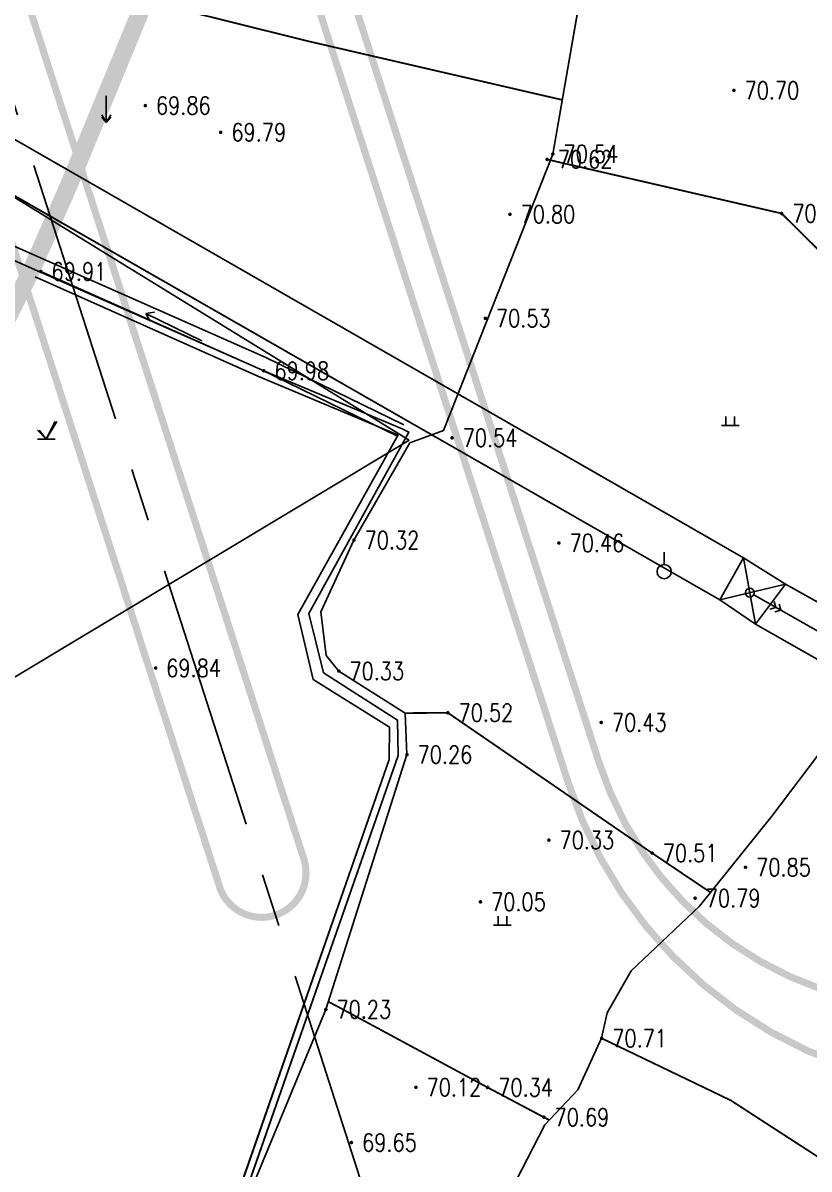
# Model space of a CAD drawing. Extents: x 10519 to 17598, y -625 to 2857.
# Drawn here: x 13925.2 to 13969.5, y 575.9 to 640.5 of the extents above; entities that cross this region are included whole.
import ezdxf
from ezdxf.enums import TextEntityAlignment as Align

# ---------------------------------------------------------------- set-up
doc = ezdxf.new("R2010")
doc.units = 0
doc.header["$MEASUREMENT"] = 0
doc.linetypes.add('CENTER', pattern=[2, 1.25, -0.25, 0.25, -0.25])
doc.linetypes.add('CENTERX2', pattern=[4, 2.5, -0.5, 0.5, -0.5])
doc.layers.get('0').update_dxf_attribs({"linetype": 'CONTINUOUS'})
for name, color, linetype in [('00000衢化东路中线', 1, 'CENTER'), ('00000道路边线', 2, 'CONTINUOUS'), ('0000原地形', 252, 'CONTINUOUS'), ('0000白沙溪改线', 1, 'CONTINUOUS'), ('ASSIST', 252, 'CONTINUOUS'), ('GCD', 224, 'CONTINUOUS')]:
    doc.layers.add(name, color=color, linetype=linetype)
doc.styles.add('HZ', font='txt8.shx', dxfattribs={"width": 0.8, "bigfont": 'hz.shx'})
doc.linetypes.add('10421', pattern='A,2,[150,AAA.SHX,S=1,R=0,X=0,Y=1],1e-11', length=2)

# ---------------------------------------------------------------- blocks, each defined once
blk = doc.blocks.new('GC200')
at = {"linetype": 'Continuous', "const_width": 0.2, "flags": 128}
blk.add_lwpolyline([(-0.1, 0, 1), (0.1, 0, 1)], format="xyb", close=True, dxfattribs=at)
blk = doc.blocks.new('gc170')
at = {"linetype": 'Continuous'}
blk.add_circle((0, 0), 0.5, dxfattribs=at)
blk = doc.blocks.new('GC013A')
at = {"linetype": 'Continuous'}
blk.add_line((0.5, 0), (4, 0), dxfattribs=at)
at = {"linetype": 'Continuous', "flags": 128}
for points in [[(2.88, 0.5), (3.38, 0), (2.88, -0.5)], [(3.5, 0.5), (4, 0), (3.5, -0.5)]]:
    blk.add_lwpolyline(points, dxfattribs=at)
blk = doc.blocks.new('gc119')
for p, q in [((-1, 0), (1, 0)), ((-0.5, 1), (-0.5, 0)), ((0.5, 1), (0.5, 0))]:
    blk.add_line(p, q)
blk = doc.blocks.new('gc125')
blk.add_line((0, 0.8), (0, 2.2))
blk.add_circle((0, 0), 0.8)
blk = doc.blocks.new('gc123')
for p, q in [((0, 0), (1.2, 2)), ((-1, 0), (1, 0)), ((0, 0), (-0.8, 1))]:
    blk.add_line(p, q)
blk = doc.blocks.new('gc086')
for p, q in [((0, 0), (7, 0)), ((7, 0), (6.18, 0.57)), ((7, 0), (6.18, -0.57))]:
    blk.add_line(p, q)
blk = doc.blocks.new('gc120')
for p, q in [((0, 0), (0, 2.5)), ((-0.5, 0.87), (0, 0)), ((0, 0), (0.5, 0.87))]:
    blk.add_line(p, q)

msp = doc.modelspace()

# ---------------------------------------------------------------- linework, layer by layer
at = {"layer": '00000衢化东路中线', "color": 6, "linetype": 'CENTERX2', "ltscale": 6}
msp.add_line((13996.713, 412.618), (13808.047, 997.854), dxfattribs=at)
at = {"layer": '00000道路边线', "const_width": 0.4}
for points in [[(14000.796, 582.878), (13982.955, 580.575, -0.361441), (13955.96, 597.698), (13876.28, 844.861, -0.361072), (13883.409, 862.652), (13895.365, 869.131)], [(13897.271, 865.614), (13883.527, 858.166, 0.361072), (13878.298, 845.119), (13957.693, 598.842, 0.361441), (13979.289, 585.143), (14000.156, 587.837)], [(13936.352, 591.708), (13858.057, 834.576, -1), (13862.816, 836.11), (13941.087, 593.316)], [(13936.265, 591.978, 1.0158), (13941.082, 593.315)]]:
    msp.add_lwpolyline(points, format="xyb", dxfattribs=at)
at = {"layer": '0000原地形', "linetype": 'Continuous'}
for p, q in [((13817.556, 695.477), (13964.101, 611.368)), ((13964.507, 608.002), (13817.714, 692.067)), ((13941.307, 639.477, -28.295), (13916.096, 645.743, -28.295)), ((13955.625, 636.169, -28.295), (13941.307, 639.477, -28.295)), ((13954.771, 632.815, 70.615), (13967.99, 629.77, 70.615)), ((13954.771, 632.815, 70.615), (13967.99, 629.77, 70.615)), ((13915.497, 632, -28.295), (13927.659, 626.636, -28.295)), ((13915.212, 631.322, 68.98), (13927.362, 625.964, 68.98)), ((13967.99, 629.77, 70.615), (13975.132, 622.678, 70.615)), ((13967.99, 629.77, 70.615), (13975.132, 622.678, 70.615)), ((13926.243, 626.5, 69.905), (13938.802, 620.904, 69.905)), ((13926.243, 626.5, 69.905), (13938.802, 620.904, 69.905)), ((13927.659, 626.636, -28.295), (13938.912, 621.657, -28.295)), ((13925.918, 626.201, 70.004), (13938.477, 620.605, 70.004)), ((13925.918, 626.201, 70.004), (13938.477, 620.605, 70.004)), ((13927.362, 625.964, 68.98), (13938.603, 620.99, 68.98)), ((13938.912, 621.657, -28.295), (13946.699, 617.868, -28.295)), ((13938.603, 620.99, 68.98), (13946.377, 617.207, 68.98)), ((13938.802, 620.904, 69.905), (13946.598, 617.635, 69.905)), ((13938.802, 620.904, 69.905), (13946.598, 617.635, 69.905)), ((13938.477, 620.605, 70.004), (13946.273, 617.336, 70.004)), ((13938.477, 620.605, 70.004), (13946.273, 617.336, 70.004)), ((13946.979, 617.456, 69.905), (13941.34, 607.235, 69.905)), ((13946.979, 617.456, 69.905), (13941.34, 607.235, 69.905)), ((13946.598, 617.635, 69.905), (13946.979, 617.456, 69.905)), ((13946.598, 617.635, 69.905), (13946.979, 617.456, 69.905)), ((13946.368, 617.291, 70.004), (13940.726, 607.171, 70.004)), ((13946.368, 617.291, 70.004), (13940.726, 607.171, 70.004)), ((13946.273, 617.336, 70.004), (13946.368, 617.291, 70.004)), ((13946.273, 617.336, 70.004), (13946.368, 617.291, 70.004)), ((13965.836, 610.372), (13966.519, 606.63)), ((13965.836, 610.372), (13966.519, 606.63)), ((13965.836, 610.372), (13966.519, 606.63)), ((13968.196, 608.875), (13964.507, 608.002)), ((13968.196, 608.875), (13964.507, 608.002)), ((13968.196, 608.875), (13964.507, 608.002)), ((13968.196, 608.875), (14259.775, 446.624)), ((13940.726, 607.171, 70.004), (13941.593, 603.509, 70.004)), ((13940.726, 607.171, 70.004), (13941.593, 603.509, 70.004)), ((13941.34, 607.235, 69.905), (13942.172, 603.888, 69.905)), ((13941.34, 607.235, 69.905), (13942.172, 603.888, 69.905)), ((14259.638, 442.29), (13967.936, 607.416)), ((14259.638, 442.29), (13967.936, 607.416)), ((14257.112, 441.429), (13968.258, 605.642)), ((13942.172, 603.888, 69.905), (13946.341, 601.221, 69.905)), ((13942.172, 603.888, 69.905), (13946.341, 601.221, 69.905)), ((13941.593, 603.509, 70.004), (13945.882, 600.828, 70.004)), ((13941.593, 603.509, 70.004), (13945.882, 600.828, 70.004)), ((13949.179, 601.636, 70.524), (13946.776, 601.617, 70.524)), ((13949.179, 601.636, 70.524), (13946.776, 601.617, 70.524)), ((13949.179, 601.636, 70.524), (13960.687, 593.731, 70.524)), ((13949.179, 601.636, 70.524), (13960.687, 593.731, 70.524)), ((13945.882, 600.828, 70.004), (13945.876, 598.996, 70.004)), ((13945.882, 600.828, 70.004), (13945.876, 598.996, 70.004)), ((13946.341, 601.221, 69.905), (13946.374, 599.238, 69.905)), ((13946.341, 601.221, 69.905), (13946.374, 599.238, 69.905)), ((13945.876, 598.996, 70.004), (13934.833, 567.324, 70.004)), ((13945.876, 598.996, 70.004), (13934.833, 567.324, 70.004)), ((13946.374, 599.238, 69.905), (13935.293, 567.471, 69.905)), ((13946.374, 599.238, 69.905), (13935.293, 567.471, 69.905)), ((13960.687, 593.731, 70.524), (13963.976, 591.514, 70.524)), ((13960.687, 593.731, 70.524), (13963.976, 591.514, 70.524)), ((13942.44, 585.365, 70.39), (13951.417, 580.523, 70.39)), ((13942.44, 585.365, 70.39), (13951.417, 580.523, 70.39)), ((13957.845, 583.293, 69.741), (13965.117, 579.798, 69.741)), ((13957.845, 583.293, 69.741), (13965.117, 579.798, 69.741)), ((13951.417, 580.523, 70.39), (13954.892, 578.687, 70.39)), ((13951.417, 580.523, 70.39), (13954.892, 578.687, 70.39)), ((13965.117, 579.798, 69.741), (13970.49, 576.317, 69.741)), ((13965.117, 579.798, 69.741), (13970.49, 576.317, 69.741))]:
    msp.add_line(p, q, dxfattribs=at)
at = {"layer": '0000原地形', "linetype": '10421'}
for p, q in [((13955.094, 633.121), (13959.507, 658.431)), ((13955.094, 633.121), (13959.507, 658.431)), ((13948.931, 617.54), (13955.094, 633.121)), ((13948.931, 617.54), (13955.094, 633.121)), ((13947.032, 616.845), (13948.931, 617.54)), ((13947.032, 616.845), (13948.931, 617.54)), ((13943.885, 611.364), (13947.032, 616.845)), ((13943.885, 611.364), (13947.032, 616.845)), ((13942.016, 607.319), (13943.885, 611.364)), ((13942.016, 607.319), (13943.885, 611.364)), ((13942.319, 604.868), (13942.016, 607.319)), ((13942.319, 604.868), (13942.016, 607.319)), ((13943.029, 603.987), (13942.319, 604.868)), ((13943.029, 603.987), (13942.319, 604.868)), ((13946.776, 601.617), (13943.029, 603.987)), ((13946.776, 601.617), (13943.029, 603.987)), ((13946.873, 599.278), (13946.776, 601.617)), ((13946.873, 599.278), (13946.776, 601.617)), ((13942.298, 584.918), (13946.873, 599.278)), ((13942.298, 584.918), (13946.873, 599.278)), ((13967.43, 595.814, 70.619), (13970.003, 599.21, 70.619)), ((13967.43, 595.814, 70.619), (13970.003, 599.21, 70.619)), ((13963.36, 590.746, 70.619), (13967.43, 595.814, 70.619)), ((13963.36, 590.746, 70.619), (13967.43, 595.814, 70.619)), ((13959.511, 587.104, 70.619), (13963.36, 590.746, 70.619)), ((13959.511, 587.104, 70.619), (13963.36, 590.746, 70.619)), ((13958.146, 584.729, 70.619), (13959.511, 587.104, 70.619)), ((13958.146, 584.729, 70.619), (13959.511, 587.104, 70.619)), ((13938.211, 575.033), (13942.298, 584.918)), ((13938.211, 575.033), (13942.298, 584.918)), ((13957.845, 583.293, 70.619), (13958.146, 584.729, 70.619)), ((13957.845, 583.293, 70.619), (13958.146, 584.729, 70.619)), ((13956.494, 580.39, 70.619), (13957.845, 583.293, 70.619)), ((13956.494, 580.39, 70.619), (13957.845, 583.293, 70.619)), ((13954.642, 578.421, 70.619), (13956.494, 580.39, 70.619)), ((13954.642, 578.421, 70.619), (13956.494, 580.39, 70.619)), ((13952.012, 573.314, 70.619), (13954.642, 578.421, 70.619)), ((13952.012, 573.314, 70.619), (13954.642, 578.421, 70.619))]:
    msp.add_line(p, q, dxfattribs=at)
at = {"layer": '0000原地形'}
for p, q in [((13929.925, 634.896), (13929.925, 636.396)), ((13929.675, 635.196), (13929.925, 634.896)), ((13929.925, 634.896), (13930.175, 635.196)), ((13932.159, 624.13), (13932.653, 624.208)), ((13935.304, 622.594), (13932.159, 624.13)), ((13932.159, 624.13), (13932.401, 623.693)), ((13926.548, 617.057), (13927.048, 618.057)), ((13964.84, 618.327), (13964.84, 617.827)), ((13964.84, 618.327), (13964.84, 617.827)), ((13965.34, 618.327), (13965.34, 617.827)), ((13965.34, 618.327), (13965.34, 617.827)), ((13926.048, 617.557), (13926.548, 617.057)), ((13964.59, 617.827), (13965.59, 617.827)), ((13964.59, 617.827), (13965.59, 617.827)), ((13926.048, 617.057), (13927.048, 617.057)), ((13961.369, 609.99), (13961.369, 610.69)), ((13961.369, 609.99), (13961.369, 610.69)), ((13951.754, 589.669), (13952.754, 589.669)), ((13951.754, 589.669), (13952.754, 589.669)), ((13952.004, 590.169), (13952.004, 589.669)), ((13952.004, 590.169), (13952.004, 589.669)), ((13952.504, 590.169), (13952.504, 589.669)), ((13952.504, 590.169), (13952.504, 589.669))]:
    msp.add_line(p, q, dxfattribs=at)
at = {"layer": '0000原地形', "linetype": 'Continuous', "flags": 128}
msp.add_lwpolyline([(13965.836, 610.372), (13968.196, 608.875), (13966.519, 606.63), (13964.507, 608.002)], close=True, dxfattribs=at)
msp.add_lwpolyline([(13965.836, 610.372), (13968.196, 608.875), (13966.519, 606.63), (13964.507, 608.002)], close=True, dxfattribs=at)
msp.add_lwpolyline([(13965.836, 610.372), (13968.196, 608.875), (13966.519, 606.63), (13964.507, 608.002)], close=True, dxfattribs=at)
at = {"layer": '0000原地形'}
msp.add_ellipse((13961.369, 609.59), major_axis=(0.283, 0.283), ratio=1, start_param=5.497787, end_param=11.780972, dxfattribs=at)
msp.add_ellipse((13961.369, 609.59), major_axis=(0.283, 0.283), ratio=1, start_param=5.497787, end_param=11.780972, dxfattribs=at)
at = {"layer": '0000白沙溪改线', "color": 3, "const_width": 1}
msp.add_lwpolyline([(14036.828, 860.441, 0.080272), (14031.2, 848.988), (14025.168, 818.587, -0.057042), (14017.54, 794.761), (14005.702, 768.521, -0.044906), (13996.015, 751.346), (13954.836, 691.579, 0.053083), (13945.746, 674.831), (13927.872, 631.49, -0.035272), (13920.967, 617.612), (13894.603, 572.841)], format="xyb", dxfattribs=at)
at = {"layer": 'ASSIST', "color": 252}
for p, q in [((13817.556, 695.477), (13964.101, 611.368)), ((13964.507, 608.002), (13817.714, 692.067)), ((13965.836, 610.372), (13966.519, 606.63)), ((13968.196, 608.875), (13964.507, 608.002)), ((13968.196, 608.875), (14015.45, 582.581)), ((14015.45, 580.52), (13967.936, 607.416)), ((14015.45, 578.813), (13968.258, 605.642))]:
    msp.add_line(p, q, dxfattribs=at)
at = {"layer": 'ASSIST', "color": 252, "flags": 128}
for points in [[(13247.56, 861.47), (13247.56, 861.47), (13394, 957), (13947, 617), (13562, 386)], [(13965.836, 610.372), (13968.196, 608.875), (13966.519, 606.63), (13964.507, 608.002)]]:
    msp.add_lwpolyline(points, close=True, dxfattribs=at)
for points in [[(13665.966, 782.481), (13965.836, 610.372)], [(13964.507, 608.002), (13664.417, 779.856)], [(13935.688, 567.39), (13938.211, 575.033), (13942.298, 584.918), (13946.873, 599.278), (13946.776, 601.617), (13943.029, 603.987), (13942.319, 604.868), (13942.016, 607.319), (13943.885, 611.364), (13947.032, 616.845), (13948.931, 617.54), (13955.094, 633.121), (13959.507, 658.431), (13957.797, 686.496), (13958.568, 692.443), (13960.067, 705.571), (13947.27, 709.27)], [(13968.196, 608.875), (14015.45, 582.581)], [(14015.45, 578.813), (13966.519, 606.63)], [(13950.797, 567.487), (13952.012, 573.314), (13954.642, 578.421), (13956.494, 580.39), (13957.845, 583.293), (13958.146, 584.729), (13959.511, 587.104), (13963.36, 590.746), (13967.43, 595.814), (13970.003, 599.21)]]:
    msp.add_lwpolyline(points, dxfattribs=at)
at = {"layer": 'ASSIST', "color": 252, "const_width": 0.1, "flags": 128}
for points, elevation in [([(13955.625, 636.169), (13941.307, 639.477), (13916.096, 645.743)], -28.295), ([(13954.771, 632.815), (13967.99, 629.77), (13975.132, 622.678), (13977.035, 621.547)], 70.615), ([(13949.179, 601.636), (13946.776, 601.617)], 70.524), ([(13949.179, 601.636), (13960.687, 593.731), (13963.976, 591.514)], 70.524), ([(13942.44, 585.365), (13951.417, 580.523), (13954.892, 578.687)], 70.39), ([(13957.845, 583.293), (13965.117, 579.798), (13970.49, 576.317), (13977.957, 571.839)], 69.741)]:
    msp.add_lwpolyline(points, dxfattribs=dict(at, elevation=elevation))
at = {"layer": 'ASSIST', "color": 252, "flags": 128}
for points, elevation in [([(13897.839, 639.134), (13915.497, 632), (13927.659, 626.636), (13938.912, 621.657), (13946.699, 617.868)], -28.295), ([(13897.503, 638.149), (13915.212, 631.322), (13927.362, 625.964), (13938.603, 620.99), (13946.377, 617.207)], 68.98), ([(13926.243, 626.5), (13938.802, 620.904), (13946.598, 617.635), (13946.979, 617.456), (13941.34, 607.235), (13942.172, 603.888), (13946.341, 601.221), (13946.374, 599.238), (13935.293, 567.471)], 69.905), ([(13925.918, 626.201), (13938.477, 620.605), (13946.273, 617.336), (13946.368, 617.291), (13940.726, 607.171), (13941.593, 603.509), (13945.882, 600.828), (13945.876, 598.996), (13934.833, 567.324)], 70.004)]:
    msp.add_lwpolyline(points, dxfattribs=dict(at, elevation=elevation))

# ---------------------------------------------------------------- block references
at = {"layer": '0000原地形', "linetype": 'Continuous', "xscale": 0.5, "yscale": 0.5}
msp.add_blockref('gc170', (13966.196, 608.402), dxfattribs=at)
msp.add_blockref('gc170', (13966.196, 608.402), dxfattribs=at)
msp.add_blockref('gc170', (13966.196, 608.402), dxfattribs=at)
at = {"layer": '0000原地形', "linetype": 'Continuous', "xscale": 0.4999999999217735, "yscale": 0.5, "rotation": 330.4867262004056}
msp.add_blockref('GC013A', (13966.196, 608.402), dxfattribs=at)
msp.add_blockref('GC013A', (13966.196, 608.402), dxfattribs=at)
msp.add_blockref('GC013A', (13966.196, 608.402), dxfattribs=at)
at = {"layer": 'ASSIST', "color": 252}
ref = msp.add_blockref('GC200', (13965.298, 636.707, 70.699), dxfattribs=dict(at, xscale=0.5, yscale=0.5, zscale=0.5))
ref.add_attrib('height', '70.70', dxfattribs={"layer": 'GCD', "linetype": 'Continuous', "height": 1, "style": 'HZ', "width": 0.8}).set_placement((13965.898, 636.707, 70.699), align=Align.MIDDLE_LEFT)
at = {"layer": 'ASSIST', "color": 252, "xscale": 0.5, "yscale": 0.5}
for name, p in [('gc120', (13929.925, 634.896)), ('gc123', (13926.548, 617.057)), ('gc119', (13965.09, 617.827)), ('gc125', (13961.369, 609.59)), ('gc170', (13966.196, 608.402)), ('gc119', (13952.254, 589.669))]:
    msp.add_blockref(name, p, dxfattribs=at)
at = {"layer": 'ASSIST', "color": 252}
ref = msp.add_blockref('GC200', (13932.126, 635.85, 69.862), dxfattribs=dict(at, xscale=0.5, yscale=0.5, zscale=0.5))
ref.add_attrib('height', '69.86', dxfattribs={"layer": 'GCD', "linetype": 'Continuous', "height": 1, "style": 'HZ', "width": 0.8}).set_placement((13932.726, 635.85, 69.862), align=Align.MIDDLE_LEFT)
ref = msp.add_blockref('GC200', (13936.376, 634.344, 69.79), dxfattribs=dict(at, xscale=0.5, yscale=0.5, zscale=0.5))
ref.add_attrib('height', '69.79', dxfattribs={"layer": 'GCD', "linetype": 'Continuous', "height": 1, "style": 'HZ', "width": 0.8}).set_placement((13936.976, 634.344, 69.79), align=Align.MIDDLE_LEFT)
ref = msp.add_blockref('GC200', (13955.094, 633.121, 70.539), dxfattribs=dict(at, xscale=0.5, yscale=0.5, zscale=0.5))
ref.add_attrib('height', '70.54', dxfattribs={"layer": 'GCD', "linetype": 'Continuous', "height": 1, "style": 'HZ', "width": 0.8}).set_placement((13955.694, 633.121, 70.539), align=Align.MIDDLE_LEFT)
ref = msp.add_blockref('GC200', (13954.771, 632.815, 70.615), dxfattribs=dict(at, xscale=0.5, yscale=0.5, zscale=0.5))
ref.add_attrib('height', '70.62', dxfattribs={"layer": 'GCD', "linetype": 'Continuous', "height": 1, "style": 'HZ', "width": 0.8}).set_placement((13955.371, 632.815, 70.615), align=Align.MIDDLE_LEFT)
ref = msp.add_blockref('GC200', (13952.674, 629.725, 70.804), dxfattribs=dict(at, xscale=0.5, yscale=0.5, zscale=0.5))
ref.add_attrib('height', '70.80', dxfattribs={"layer": 'GCD', "linetype": 'Continuous', "height": 1, "style": 'HZ', "width": 0.8}).set_placement((13953.274, 629.725, 70.804), align=Align.MIDDLE_LEFT)
ref = msp.add_blockref('GC200', (13967.99, 629.77, 70.656), dxfattribs=dict(at, xscale=0.5, yscale=0.5, zscale=0.5))
ref.add_attrib('height', '70.66', dxfattribs={"layer": 'GCD', "linetype": 'Continuous', "height": 1, "style": 'HZ', "width": 0.8}).set_placement((13968.59, 629.77, 70.656), align=Align.MIDDLE_LEFT)
ref = msp.add_blockref('GC200', (13926.243, 626.5, 69.905), dxfattribs=dict(at, xscale=0.5, yscale=0.5, zscale=0.5))
ref.add_attrib('height', '69.91', dxfattribs={"layer": 'GCD', "linetype": 'Continuous', "height": 1, "style": 'HZ', "width": 0.8}).set_placement((13926.843, 626.5, 69.905), align=Align.MIDDLE_LEFT)
at = {"layer": 'ASSIST', "color": 252, "xscale": 0.4999999999827081, "yscale": 0.5, "zscale": 0.5, "rotation": 153.9618611878781}
msp.add_blockref('gc086', (13935.304, 622.594), dxfattribs=at)
at = {"layer": 'ASSIST', "color": 252}
ref = msp.add_blockref('GC200', (13951.287, 623.865, 70.533), dxfattribs=dict(at, xscale=0.5, yscale=0.5, zscale=0.5))
ref.add_attrib('height', '70.53', dxfattribs={"layer": 'GCD', "linetype": 'Continuous', "height": 1, "style": 'HZ', "width": 0.8}).set_placement((13951.887, 623.865, 70.533), align=Align.MIDDLE_LEFT)
ref = msp.add_blockref('GC200', (13938.802, 620.904, 69.975), dxfattribs=dict(at, xscale=0.5, yscale=0.5, zscale=0.5))
ref.add_attrib('height', '69.98', dxfattribs={"layer": 'GCD', "linetype": 'Continuous', "height": 1, "style": 'HZ', "width": 0.8}).set_placement((13939.402, 620.904, 69.975), align=Align.MIDDLE_LEFT)
ref = msp.add_blockref('GC200', (13949.415, 617.127, 70.542), dxfattribs=dict(at, xscale=0.5, yscale=0.5, zscale=0.5))
ref.add_attrib('height', '70.54', dxfattribs={"layer": 'GCD', "linetype": 'Continuous', "height": 1, "style": 'HZ', "width": 0.8}).set_placement((13950.015, 617.127, 70.542), align=Align.MIDDLE_LEFT)
ref = msp.add_blockref('GC200', (13943.885, 611.364, 70.319), dxfattribs=dict(at, xscale=0.5, yscale=0.5, zscale=0.5))
ref.add_attrib('height', '70.32', dxfattribs={"layer": 'GCD', "linetype": 'Continuous', "height": 1, "style": 'HZ', "width": 0.8}).set_placement((13944.485, 611.364, 70.319), align=Align.MIDDLE_LEFT)
ref = msp.add_blockref('GC200', (13955.433, 611.201, 70.463), dxfattribs=dict(at, xscale=0.5, yscale=0.5, zscale=0.5))
ref.add_attrib('height', '70.46', dxfattribs={"layer": 'GCD', "linetype": 'Continuous', "height": 1, "style": 'HZ', "width": 0.8}).set_placement((13956.033, 611.201, 70.463), align=Align.MIDDLE_LEFT)
at = {"layer": 'ASSIST', "color": 252, "xscale": 0.4999999999217735, "yscale": 0.5, "rotation": 330.4867262004056}
msp.add_blockref('GC013A', (13966.196, 608.402), dxfattribs=at)
at = {"layer": 'ASSIST', "color": 252}
ref = msp.add_blockref('GC200', (13932.705, 604.157, 69.839), dxfattribs=dict(at, xscale=0.5, yscale=0.5, zscale=0.5))
ref.add_attrib('height', '69.84', dxfattribs={"layer": 'GCD', "linetype": 'Continuous', "height": 1, "style": 'HZ', "width": 0.8}).set_placement((13933.305, 604.157, 69.839), align=Align.MIDDLE_LEFT)
ref = msp.add_blockref('GC200', (13943.029, 603.987, 70.325), dxfattribs=dict(at, xscale=0.5, yscale=0.5, zscale=0.5))
ref.add_attrib('height', '70.33', dxfattribs={"layer": 'GCD', "linetype": 'Continuous', "height": 1, "style": 'HZ', "width": 0.8}).set_placement((13943.629, 603.987, 70.325), align=Align.MIDDLE_LEFT)
ref = msp.add_blockref('GC200', (13949.179, 601.636, 70.524), dxfattribs=dict(at, xscale=0.5, yscale=0.5, zscale=0.5))
ref.add_attrib('height', '70.52', dxfattribs={"layer": 'GCD', "linetype": 'Continuous', "height": 1, "style": 'HZ', "width": 0.8}).set_placement((13949.779, 601.636, 70.524), align=Align.MIDDLE_LEFT)
ref = msp.add_blockref('GC200', (13957.82, 601.089, 70.429), dxfattribs=dict(at, xscale=0.5, yscale=0.5, zscale=0.5))
ref.add_attrib('height', '70.43', dxfattribs={"layer": 'GCD', "linetype": 'Continuous', "height": 1, "style": 'HZ', "width": 0.8}).set_placement((13958.42, 601.089, 70.429), align=Align.MIDDLE_LEFT)
ref = msp.add_blockref('GC200', (13946.873, 599.278, 70.259), dxfattribs=dict(at, xscale=0.5, yscale=0.5, zscale=0.5))
ref.add_attrib('height', '70.26', dxfattribs={"layer": 'GCD', "linetype": 'Continuous', "height": 1, "style": 'HZ', "width": 0.8}).set_placement((13947.473, 599.278, 70.259), align=Align.MIDDLE_LEFT)
ref = msp.add_blockref('GC200', (13954.871, 594.462, 70.326), dxfattribs=dict(at, xscale=0.5, yscale=0.5, zscale=0.5))
ref.add_attrib('height', '70.33', dxfattribs={"layer": 'GCD', "linetype": 'Continuous', "height": 1, "style": 'HZ', "width": 0.8}).set_placement((13955.471, 594.462, 70.326), align=Align.MIDDLE_LEFT)
ref = msp.add_blockref('GC200', (13960.687, 593.731, 70.507), dxfattribs=dict(at, xscale=0.5, yscale=0.5, zscale=0.5))
ref.add_attrib('height', '70.51', dxfattribs={"layer": 'GCD', "linetype": 'Continuous', "height": 1, "style": 'HZ', "width": 0.8}).set_placement((13961.287, 593.731, 70.507), align=Align.MIDDLE_LEFT)
ref = msp.add_blockref('GC200', (13965.95, 592.929, 70.847), dxfattribs=dict(at, xscale=0.5, yscale=0.5, zscale=0.5))
ref.add_attrib('height', '70.85', dxfattribs={"layer": 'GCD', "linetype": 'Continuous', "height": 1, "style": 'HZ', "width": 0.8}).set_placement((13966.55, 592.929, 70.847), align=Align.MIDDLE_LEFT)
ref = msp.add_blockref('GC200', (13963.111, 591.188, 70.794), dxfattribs=dict(at, xscale=0.5, yscale=0.5, zscale=0.5))
ref.add_attrib('height', '70.79', dxfattribs={"layer": 'GCD', "linetype": 'Continuous', "height": 1, "style": 'HZ', "width": 0.8}).set_placement((13963.711, 591.188, 70.794), align=Align.MIDDLE_LEFT)
ref = msp.add_blockref('GC200', (13951.013, 590.983, 70.048), dxfattribs=dict(at, xscale=0.5, yscale=0.5, zscale=0.5))
ref.add_attrib('height', '70.05', dxfattribs={"layer": 'GCD', "linetype": 'Continuous', "height": 1, "style": 'HZ', "width": 0.8}).set_placement((13951.613, 590.983, 70.048), align=Align.MIDDLE_LEFT)
ref = msp.add_blockref('GC200', (13942.298, 584.918, 70.227), dxfattribs=dict(at, xscale=0.5, yscale=0.5, zscale=0.5))
ref.add_attrib('height', '70.23', dxfattribs={"layer": 'GCD', "linetype": 'Continuous', "height": 1, "style": 'HZ', "width": 0.8}).set_placement((13942.898, 584.918, 70.227), align=Align.MIDDLE_LEFT)
ref = msp.add_blockref('GC200', (13957.845, 583.293, 70.711), dxfattribs=dict(at, xscale=0.5, yscale=0.5, zscale=0.5))
ref.add_attrib('height', '70.71', dxfattribs={"layer": 'GCD', "linetype": 'Continuous', "height": 1, "style": 'HZ', "width": 0.8}).set_placement((13958.445, 583.293, 70.711), align=Align.MIDDLE_LEFT)
ref = msp.add_blockref('GC200', (13947.376, 580.533, 70.118), dxfattribs=dict(at, xscale=0.5, yscale=0.5, zscale=0.5))
ref.add_attrib('height', '70.12', dxfattribs={"layer": 'GCD', "linetype": 'Continuous', "height": 1, "style": 'HZ', "width": 0.8}).set_placement((13947.976, 580.533, 70.118), align=Align.MIDDLE_LEFT)
ref = msp.add_blockref('GC200', (13951.417, 580.523, 70.335), dxfattribs=dict(at, xscale=0.5, yscale=0.5, zscale=0.5))
ref.add_attrib('height', '70.34', dxfattribs={"layer": 'GCD', "linetype": 'Continuous', "height": 1, "style": 'HZ', "width": 0.8}).set_placement((13952.017, 580.523, 70.335), align=Align.MIDDLE_LEFT)
ref = msp.add_blockref('GC200', (13954.59, 578.847, 70.686), dxfattribs=dict(at, xscale=0.5, yscale=0.5, zscale=0.5))
ref.add_attrib('height', '70.69', dxfattribs={"layer": 'GCD', "linetype": 'Continuous', "height": 1, "style": 'HZ', "width": 0.8}).set_placement((13955.19, 578.847, 70.686), align=Align.MIDDLE_LEFT)
ref = msp.add_blockref('GC200', (13943.741, 577.42, 69.646), dxfattribs=dict(at, xscale=0.5, yscale=0.5, zscale=0.5))
ref.add_attrib('height', '69.65', dxfattribs={"layer": 'GCD', "linetype": 'Continuous', "height": 1, "style": 'HZ', "width": 0.8}).set_placement((13944.341, 577.42, 69.646), align=Align.MIDDLE_LEFT)
at = {"layer": 'GCD', "linetype": 'Continuous'}
ref = msp.add_blockref('GC200', (13965.298, 636.707, 70.699), dxfattribs=dict(at, xscale=0.5, yscale=0.5, zscale=0.5))
ref.add_attrib('height', '70.70', dxfattribs={"linetype": 'Continuous', "height": 1, "style": 'HZ', "width": 0.8}).set_placement((13965.898, 636.707, 70.699), align=Align.MIDDLE_LEFT)
ref = msp.add_blockref('GC200', (13965.298, 636.707, 70.699), dxfattribs=dict(at, xscale=0.5, yscale=0.5, zscale=0.5))
ref.add_attrib('height', '70.70', dxfattribs={"linetype": 'Continuous', "height": 1, "style": 'HZ', "width": 0.8}).set_placement((13965.898, 636.707, 70.699), align=Align.MIDDLE_LEFT)
ref = msp.add_blockref('GC200', (13932.126, 635.85, 69.862), dxfattribs=dict(at, xscale=0.5, yscale=0.5, zscale=0.5))
ref.add_attrib('height', '69.86', dxfattribs={"linetype": 'Continuous', "height": 1, "style": 'HZ', "width": 0.8}).set_placement((13932.726, 635.85, 69.862), align=Align.MIDDLE_LEFT)
ref = msp.add_blockref('GC200', (13932.126, 635.85, 69.862), dxfattribs=dict(at, xscale=0.5, yscale=0.5, zscale=0.5))
ref.add_attrib('height', '69.86', dxfattribs={"linetype": 'Continuous', "height": 1, "style": 'HZ', "width": 0.8}).set_placement((13932.726, 635.85, 69.862), align=Align.MIDDLE_LEFT)
ref = msp.add_blockref('GC200', (13936.376, 634.344, 69.79), dxfattribs=dict(at, xscale=0.5, yscale=0.5, zscale=0.5))
ref.add_attrib('height', '69.79', dxfattribs={"linetype": 'Continuous', "height": 1, "style": 'HZ', "width": 0.8}).set_placement((13936.976, 634.344, 69.79), align=Align.MIDDLE_LEFT)
ref = msp.add_blockref('GC200', (13955.094, 633.121, 70.539), dxfattribs=dict(at, xscale=0.5, yscale=0.5, zscale=0.5))
ref.add_attrib('height', '70.54', dxfattribs={"linetype": 'Continuous', "height": 1, "style": 'HZ', "width": 0.8}).set_placement((13955.694, 633.121, 70.539), align=Align.MIDDLE_LEFT)
ref = msp.add_blockref('GC200', (13955.094, 633.121, 70.539), dxfattribs=dict(at, xscale=0.5, yscale=0.5, zscale=0.5))
ref.add_attrib('height', '70.54', dxfattribs={"linetype": 'Continuous', "height": 1, "style": 'HZ', "width": 0.8}).set_placement((13955.694, 633.121, 70.539), align=Align.MIDDLE_LEFT)
ref = msp.add_blockref('GC200', (13954.771, 632.815, 70.615), dxfattribs=dict(at, xscale=0.5, yscale=0.5, zscale=0.5))
ref.add_attrib('height', '70.62', dxfattribs={"linetype": 'Continuous', "height": 1, "style": 'HZ', "width": 0.8}).set_placement((13955.371, 632.815, 70.615), align=Align.MIDDLE_LEFT)
ref = msp.add_blockref('GC200', (13954.771, 632.815, 70.615), dxfattribs=dict(at, xscale=0.5, yscale=0.5, zscale=0.5))
ref.add_attrib('height', '70.62', dxfattribs={"linetype": 'Continuous', "height": 1, "style": 'HZ', "width": 0.8}).set_placement((13955.371, 632.815, 70.615), align=Align.MIDDLE_LEFT)
ref = msp.add_blockref('GC200', (13952.674, 629.725, 70.804), dxfattribs=dict(at, xscale=0.5, yscale=0.5, zscale=0.5))
ref.add_attrib('height', '70.80', dxfattribs={"linetype": 'Continuous', "height": 1, "style": 'HZ', "width": 0.8}).set_placement((13953.274, 629.725, 70.804), align=Align.MIDDLE_LEFT)
ref = msp.add_blockref('GC200', (13952.674, 629.725, 70.804), dxfattribs=dict(at, xscale=0.5, yscale=0.5, zscale=0.5))
ref.add_attrib('height', '70.80', dxfattribs={"linetype": 'Continuous', "height": 1, "style": 'HZ', "width": 0.8}).set_placement((13953.274, 629.725, 70.804), align=Align.MIDDLE_LEFT)
ref = msp.add_blockref('GC200', (13967.99, 629.77, 70.656), dxfattribs=dict(at, xscale=0.5, yscale=0.5, zscale=0.5))
ref.add_attrib('height', '70.66', dxfattribs={"linetype": 'Continuous', "height": 1, "style": 'HZ', "width": 0.8}).set_placement((13968.59, 629.77, 70.656), align=Align.MIDDLE_LEFT)
ref = msp.add_blockref('GC200', (13967.99, 629.77, 70.656), dxfattribs=dict(at, xscale=0.5, yscale=0.5, zscale=0.5))
ref.add_attrib('height', '70.66', dxfattribs={"linetype": 'Continuous', "height": 1, "style": 'HZ', "width": 0.8}).set_placement((13968.59, 629.77, 70.656), align=Align.MIDDLE_LEFT)
ref = msp.add_blockref('GC200', (13926.243, 626.5, 69.905), dxfattribs=dict(at, xscale=0.5, yscale=0.5, zscale=0.5))
ref.add_attrib('height', '69.91', dxfattribs={"linetype": 'Continuous', "height": 1, "style": 'HZ', "width": 0.8}).set_placement((13926.843, 626.5, 69.905), align=Align.MIDDLE_LEFT)
ref = msp.add_blockref('GC200', (13926.243, 626.5, 69.905), dxfattribs=dict(at, xscale=0.5, yscale=0.5, zscale=0.5))
ref.add_attrib('height', '69.91', dxfattribs={"linetype": 'Continuous', "height": 1, "style": 'HZ', "width": 0.8}).set_placement((13926.843, 626.5, 69.905), align=Align.MIDDLE_LEFT)
ref = msp.add_blockref('GC200', (13951.287, 623.865, 70.533), dxfattribs=dict(at, xscale=0.5, yscale=0.5, zscale=0.5))
ref.add_attrib('height', '70.53', dxfattribs={"linetype": 'Continuous', "height": 1, "style": 'HZ', "width": 0.8}).set_placement((13951.887, 623.865, 70.533), align=Align.MIDDLE_LEFT)
ref = msp.add_blockref('GC200', (13938.802, 620.904, 69.975), dxfattribs=dict(at, xscale=0.5, yscale=0.5, zscale=0.5))
ref.add_attrib('height', '69.98', dxfattribs={"linetype": 'Continuous', "height": 1, "style": 'HZ', "width": 0.8}).set_placement((13939.402, 620.904, 69.975), align=Align.MIDDLE_LEFT)
ref = msp.add_blockref('GC200', (13938.802, 620.904, 69.975), dxfattribs=dict(at, xscale=0.5, yscale=0.5, zscale=0.5))
ref.add_attrib('height', '69.98', dxfattribs={"linetype": 'Continuous', "height": 1, "style": 'HZ', "width": 0.8}).set_placement((13939.402, 620.904, 69.975), align=Align.MIDDLE_LEFT)
ref = msp.add_blockref('GC200', (13949.415, 617.127, 70.542), dxfattribs=dict(at, xscale=0.5, yscale=0.5, zscale=0.5))
ref.add_attrib('height', '70.54', dxfattribs={"linetype": 'Continuous', "height": 1, "style": 'HZ', "width": 0.8}).set_placement((13950.015, 617.127, 70.542), align=Align.MIDDLE_LEFT)
ref = msp.add_blockref('GC200', (13949.415, 617.127, 70.542), dxfattribs=dict(at, xscale=0.5, yscale=0.5, zscale=0.5))
ref.add_attrib('height', '70.54', dxfattribs={"linetype": 'Continuous', "height": 1, "style": 'HZ', "width": 0.8}).set_placement((13950.015, 617.127, 70.542), align=Align.MIDDLE_LEFT)
ref = msp.add_blockref('GC200', (13943.885, 611.364, 70.319), dxfattribs=dict(at, xscale=0.5, yscale=0.5, zscale=0.5))
ref.add_attrib('height', '70.32', dxfattribs={"linetype": 'Continuous', "height": 1, "style": 'HZ', "width": 0.8}).set_placement((13944.485, 611.364, 70.319), align=Align.MIDDLE_LEFT)
ref = msp.add_blockref('GC200', (13943.885, 611.364, 70.319), dxfattribs=dict(at, xscale=0.5, yscale=0.5, zscale=0.5))
ref.add_attrib('height', '70.32', dxfattribs={"linetype": 'Continuous', "height": 1, "style": 'HZ', "width": 0.8}).set_placement((13944.485, 611.364, 70.319), align=Align.MIDDLE_LEFT)
ref = msp.add_blockref('GC200', (13955.433, 611.201, 70.463), dxfattribs=dict(at, xscale=0.5, yscale=0.5, zscale=0.5))
ref.add_attrib('height', '70.46', dxfattribs={"linetype": 'Continuous', "height": 1, "style": 'HZ', "width": 0.8}).set_placement((13956.033, 611.201, 70.463), align=Align.MIDDLE_LEFT)
ref = msp.add_blockref('GC200', (13955.433, 611.201, 70.463), dxfattribs=dict(at, xscale=0.5, yscale=0.5, zscale=0.5))
ref.add_attrib('height', '70.46', dxfattribs={"linetype": 'Continuous', "height": 1, "style": 'HZ', "width": 0.8}).set_placement((13956.033, 611.201, 70.463), align=Align.MIDDLE_LEFT)
ref = msp.add_blockref('GC200', (13932.705, 604.157, 69.839), dxfattribs=dict(at, xscale=0.5, yscale=0.5, zscale=0.5))
ref.add_attrib('height', '69.84', dxfattribs={"linetype": 'Continuous', "height": 1, "style": 'HZ', "width": 0.8}).set_placement((13933.305, 604.157, 69.839), align=Align.MIDDLE_LEFT)
ref = msp.add_blockref('GC200', (13932.705, 604.157, 69.839), dxfattribs=dict(at, xscale=0.5, yscale=0.5, zscale=0.5))
ref.add_attrib('height', '69.84', dxfattribs={"linetype": 'Continuous', "height": 1, "style": 'HZ', "width": 0.8}).set_placement((13933.305, 604.157, 69.839), align=Align.MIDDLE_LEFT)
ref = msp.add_blockref('GC200', (13943.029, 603.987, 70.325), dxfattribs=dict(at, xscale=0.5, yscale=0.5, zscale=0.5))
ref.add_attrib('height', '70.33', dxfattribs={"linetype": 'Continuous', "height": 1, "style": 'HZ', "width": 0.8}).set_placement((13943.629, 603.987, 70.325), align=Align.MIDDLE_LEFT)
ref = msp.add_blockref('GC200', (13943.029, 603.987, 70.325), dxfattribs=dict(at, xscale=0.5, yscale=0.5, zscale=0.5))
ref.add_attrib('height', '70.33', dxfattribs={"linetype": 'Continuous', "height": 1, "style": 'HZ', "width": 0.8}).set_placement((13943.629, 603.987, 70.325), align=Align.MIDDLE_LEFT)
ref = msp.add_blockref('GC200', (13949.179, 601.636, 70.524), dxfattribs=dict(at, xscale=0.5, yscale=0.5, zscale=0.5))
ref.add_attrib('height', '70.52', dxfattribs={"linetype": 'Continuous', "height": 1, "style": 'HZ', "width": 0.8}).set_placement((13949.779, 601.636, 70.524), align=Align.MIDDLE_LEFT)
ref = msp.add_blockref('GC200', (13949.179, 601.636, 70.524), dxfattribs=dict(at, xscale=0.5, yscale=0.5, zscale=0.5))
ref.add_attrib('height', '70.52', dxfattribs={"linetype": 'Continuous', "height": 1, "style": 'HZ', "width": 0.8}).set_placement((13949.779, 601.636, 70.524), align=Align.MIDDLE_LEFT)
ref = msp.add_blockref('GC200', (13957.82, 601.089, 70.429), dxfattribs=dict(at, xscale=0.5, yscale=0.5, zscale=0.5))
ref.add_attrib('height', '70.43', dxfattribs={"linetype": 'Continuous', "height": 1, "style": 'HZ', "width": 0.8}).set_placement((13958.42, 601.089, 70.429), align=Align.MIDDLE_LEFT)
ref = msp.add_blockref('GC200', (13957.82, 601.089, 70.429), dxfattribs=dict(at, xscale=0.5, yscale=0.5, zscale=0.5))
ref.add_attrib('height', '70.43', dxfattribs={"linetype": 'Continuous', "height": 1, "style": 'HZ', "width": 0.8}).set_placement((13958.42, 601.089, 70.429), align=Align.MIDDLE_LEFT)
ref = msp.add_blockref('GC200', (13946.873, 599.278, 70.259), dxfattribs=dict(at, xscale=0.5, yscale=0.5, zscale=0.5))
ref.add_attrib('height', '70.26', dxfattribs={"linetype": 'Continuous', "height": 1, "style": 'HZ', "width": 0.8}).set_placement((13947.473, 599.278, 70.259), align=Align.MIDDLE_LEFT)
ref = msp.add_blockref('GC200', (13946.873, 599.278, 70.259), dxfattribs=dict(at, xscale=0.5, yscale=0.5, zscale=0.5))
ref.add_attrib('height', '70.26', dxfattribs={"linetype": 'Continuous', "height": 1, "style": 'HZ', "width": 0.8}).set_placement((13947.473, 599.278, 70.259), align=Align.MIDDLE_LEFT)
ref = msp.add_blockref('GC200', (13954.871, 594.462, 70.326), dxfattribs=dict(at, xscale=0.5, yscale=0.5, zscale=0.5))
ref.add_attrib('height', '70.33', dxfattribs={"linetype": 'Continuous', "height": 1, "style": 'HZ', "width": 0.8}).set_placement((13955.471, 594.462, 70.326), align=Align.MIDDLE_LEFT)
ref = msp.add_blockref('GC200', (13954.871, 594.462, 70.326), dxfattribs=dict(at, xscale=0.5, yscale=0.5, zscale=0.5))
ref.add_attrib('height', '70.33', dxfattribs={"linetype": 'Continuous', "height": 1, "style": 'HZ', "width": 0.8}).set_placement((13955.471, 594.462, 70.326), align=Align.MIDDLE_LEFT)
ref = msp.add_blockref('GC200', (13960.687, 593.731, 70.507), dxfattribs=dict(at, xscale=0.5, yscale=0.5, zscale=0.5))
ref.add_attrib('height', '70.51', dxfattribs={"linetype": 'Continuous', "height": 1, "style": 'HZ', "width": 0.8}).set_placement((13961.287, 593.731, 70.507), align=Align.MIDDLE_LEFT)
ref = msp.add_blockref('GC200', (13960.687, 593.731, 70.507), dxfattribs=dict(at, xscale=0.5, yscale=0.5, zscale=0.5))
ref.add_attrib('height', '70.51', dxfattribs={"linetype": 'Continuous', "height": 1, "style": 'HZ', "width": 0.8}).set_placement((13961.287, 593.731, 70.507), align=Align.MIDDLE_LEFT)
ref = msp.add_blockref('GC200', (13965.95, 592.929, 70.847), dxfattribs=dict(at, xscale=0.5, yscale=0.5, zscale=0.5))
ref.add_attrib('height', '70.85', dxfattribs={"linetype": 'Continuous', "height": 1, "style": 'HZ', "width": 0.8}).set_placement((13966.55, 592.929, 70.847), align=Align.MIDDLE_LEFT)
ref = msp.add_blockref('GC200', (13965.95, 592.929, 70.847), dxfattribs=dict(at, xscale=0.5, yscale=0.5, zscale=0.5))
ref.add_attrib('height', '70.85', dxfattribs={"linetype": 'Continuous', "height": 1, "style": 'HZ', "width": 0.8}).set_placement((13966.55, 592.929, 70.847), align=Align.MIDDLE_LEFT)
ref = msp.add_blockref('GC200', (13963.111, 591.188, 70.794), dxfattribs=dict(at, xscale=0.5, yscale=0.5, zscale=0.5))
ref.add_attrib('height', '70.79', dxfattribs={"linetype": 'Continuous', "height": 1, "style": 'HZ', "width": 0.8}).set_placement((13963.711, 591.188, 70.794), align=Align.MIDDLE_LEFT)
ref = msp.add_blockref('GC200', (13963.111, 591.188, 70.794), dxfattribs=dict(at, xscale=0.5, yscale=0.5, zscale=0.5))
ref.add_attrib('height', '70.79', dxfattribs={"linetype": 'Continuous', "height": 1, "style": 'HZ', "width": 0.8}).set_placement((13963.711, 591.188, 70.794), align=Align.MIDDLE_LEFT)
ref = msp.add_blockref('GC200', (13951.013, 590.983, 70.048), dxfattribs=dict(at, xscale=0.5, yscale=0.5, zscale=0.5))
ref.add_attrib('height', '70.05', dxfattribs={"linetype": 'Continuous', "height": 1, "style": 'HZ', "width": 0.8}).set_placement((13951.613, 590.983, 70.048), align=Align.MIDDLE_LEFT)
ref = msp.add_blockref('GC200', (13951.013, 590.983, 70.048), dxfattribs=dict(at, xscale=0.5, yscale=0.5, zscale=0.5))
ref.add_attrib('height', '70.05', dxfattribs={"linetype": 'Continuous', "height": 1, "style": 'HZ', "width": 0.8}).set_placement((13951.613, 590.983, 70.048), align=Align.MIDDLE_LEFT)
ref = msp.add_blockref('GC200', (13942.298, 584.918, 70.227), dxfattribs=dict(at, xscale=0.5, yscale=0.5, zscale=0.5))
ref.add_attrib('height', '70.23', dxfattribs={"linetype": 'Continuous', "height": 1, "style": 'HZ', "width": 0.8}).set_placement((13942.898, 584.918, 70.227), align=Align.MIDDLE_LEFT)
ref = msp.add_blockref('GC200', (13942.298, 584.918, 70.227), dxfattribs=dict(at, xscale=0.5, yscale=0.5, zscale=0.5))
ref.add_attrib('height', '70.23', dxfattribs={"linetype": 'Continuous', "height": 1, "style": 'HZ', "width": 0.8}).set_placement((13942.898, 584.918, 70.227), align=Align.MIDDLE_LEFT)
ref = msp.add_blockref('GC200', (13957.845, 583.293, 70.711), dxfattribs=dict(at, xscale=0.5, yscale=0.5, zscale=0.5))
ref.add_attrib('height', '70.71', dxfattribs={"linetype": 'Continuous', "height": 1, "style": 'HZ', "width": 0.8}).set_placement((13958.445, 583.293, 70.711), align=Align.MIDDLE_LEFT)
ref = msp.add_blockref('GC200', (13957.845, 583.293, 70.711), dxfattribs=dict(at, xscale=0.5, yscale=0.5, zscale=0.5))
ref.add_attrib('height', '70.71', dxfattribs={"linetype": 'Continuous', "height": 1, "style": 'HZ', "width": 0.8}).set_placement((13958.445, 583.293, 70.711), align=Align.MIDDLE_LEFT)
ref = msp.add_blockref('GC200', (13947.376, 580.533, 70.118), dxfattribs=dict(at, xscale=0.5, yscale=0.5, zscale=0.5))
ref.add_attrib('height', '70.12', dxfattribs={"linetype": 'Continuous', "height": 1, "style": 'HZ', "width": 0.8}).set_placement((13947.976, 580.533, 70.118), align=Align.MIDDLE_LEFT)
ref = msp.add_blockref('GC200', (13947.376, 580.533, 70.118), dxfattribs=dict(at, xscale=0.5, yscale=0.5, zscale=0.5))
ref.add_attrib('height', '70.12', dxfattribs={"linetype": 'Continuous', "height": 1, "style": 'HZ', "width": 0.8}).set_placement((13947.976, 580.533, 70.118), align=Align.MIDDLE_LEFT)
ref = msp.add_blockref('GC200', (13951.417, 580.523, 70.335), dxfattribs=dict(at, xscale=0.5, yscale=0.5, zscale=0.5))
ref.add_attrib('height', '70.34', dxfattribs={"linetype": 'Continuous', "height": 1, "style": 'HZ', "width": 0.8}).set_placement((13952.017, 580.523, 70.335), align=Align.MIDDLE_LEFT)
ref = msp.add_blockref('GC200', (13951.417, 580.523, 70.335), dxfattribs=dict(at, xscale=0.5, yscale=0.5, zscale=0.5))
ref.add_attrib('height', '70.34', dxfattribs={"linetype": 'Continuous', "height": 1, "style": 'HZ', "width": 0.8}).set_placement((13952.017, 580.523, 70.335), align=Align.MIDDLE_LEFT)
ref = msp.add_blockref('GC200', (13954.59, 578.847, 70.686), dxfattribs=dict(at, xscale=0.5, yscale=0.5, zscale=0.5))
ref.add_attrib('height', '70.69', dxfattribs={"linetype": 'Continuous', "height": 1, "style": 'HZ', "width": 0.8}).set_placement((13955.19, 578.847, 70.686), align=Align.MIDDLE_LEFT)
ref = msp.add_blockref('GC200', (13954.59, 578.847, 70.686), dxfattribs=dict(at, xscale=0.5, yscale=0.5, zscale=0.5))
ref.add_attrib('height', '70.69', dxfattribs={"linetype": 'Continuous', "height": 1, "style": 'HZ', "width": 0.8}).set_placement((13955.19, 578.847, 70.686), align=Align.MIDDLE_LEFT)
ref = msp.add_blockref('GC200', (13943.741, 577.42, 69.646), dxfattribs=dict(at, xscale=0.5, yscale=0.5, zscale=0.5))
ref.add_attrib('height', '69.65', dxfattribs={"linetype": 'Continuous', "height": 1, "style": 'HZ', "width": 0.8}).set_placement((13944.341, 577.42, 69.646), align=Align.MIDDLE_LEFT)
ref = msp.add_blockref('GC200', (13943.741, 577.42, 69.646), dxfattribs=dict(at, xscale=0.5, yscale=0.5, zscale=0.5))
ref.add_attrib('height', '69.65', dxfattribs={"linetype": 'Continuous', "height": 1, "style": 'HZ', "width": 0.8}).set_placement((13944.341, 577.42, 69.646), align=Align.MIDDLE_LEFT)

doc.saveas('drawing.dxf')
